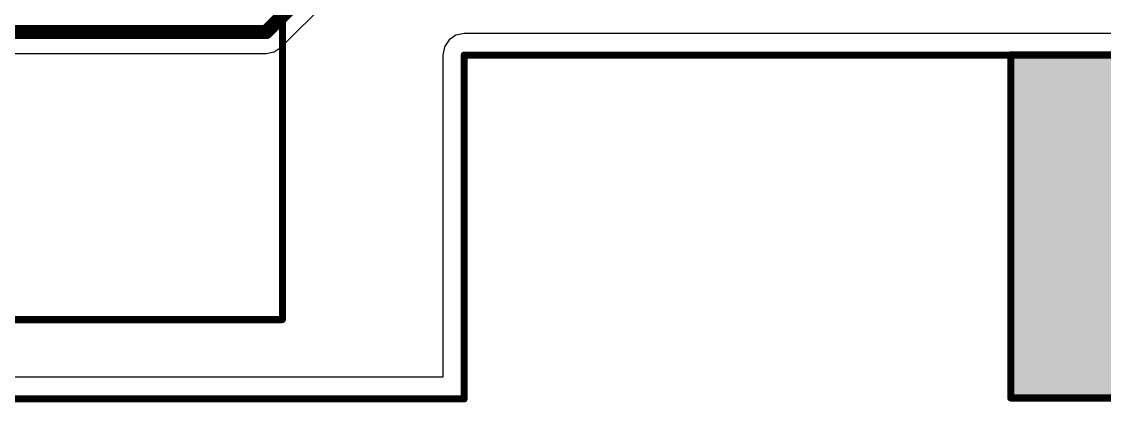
# Model space of a CAD drawing. Header units: inches. Extents: x 0 to 5032, y 0 to 5323.
# Drawn here: x 92.31 to 111.83, y -0.06 to 6.8 of the extents above; entities that cross this region are included whole.
import ezdxf

# ---------------------------------------------------------------- set-up
doc = ezdxf.new("R2010")
doc.units = ezdxf.units.IN
for name, color, linetype in [('Board Outline', 216, 'Continuous'), ('Bottom Layer', 5, 'Continuous'), ('Dimension', 6, 'Continuous'), ('Keep-Out Layer', 6, 'Continuous'), ('Layer 1', 16, 'Continuous'), ('Layer 2', 76, 'Continuous'), ('Top Layer', 1, 'Continuous'), ('Top Overlay', 2, 'Continuous')]:
    doc.layers.add(name, color=color, linetype=linetype)

# ---------------------------------------------------------------- blocks, each defined once
blk = doc.blocks.new('38_SMD_M______47')
at = {"layer": 'Keep-Out Layer'}
blk.add_hatch(color=6, dxfattribs=at).paths.add_polyline_path([(-9.042, 10.287), (9.042, 10.287), (9.042, 16.383), (-9.042, 16.383)])
at = {"layer": 'Top Overlay'}
for points in [[(9.091, 16.434, 0.127, 0.127, 0), (-9.096, 16.434, 0.127, 0.127, 0)], [(9.091, 16.434, 0.127, 0.127, 0), (9.091, 10.244, 0.127, 0.127, 0)], [(9.086, 10.244, 0.127, 0.127, 0), (-9.096, 10.244, 0.127, 0.127, 0)]]:
    blk.add_lwpolyline(points, format="xyseb", dxfattribs=at)
for points in [[(9.059, 16.434, 0.0635, 0.0635, 1), (9.123, 16.434, 0.0635, 0.0635, 1)], [(9.059, 16.434, 0.0635, 0.0635, 1), (9.123, 16.434, 0.0635, 0.0635, 1)], [(9.054, 10.244, 0.0635, 0.0635, 1), (9.118, 10.244, 0.0635, 0.0635, 1)], [(9.059, 10.244, 0.0635, 0.0635, 1), (9.123, 10.244, 0.0635, 0.0635, 1)]]:
    blk.add_lwpolyline(points, format="xyseb", close=True, dxfattribs=at)

msp = doc.modelspace()

# ---------------------------------------------------------------- linework, layer by layer
at = {"layer": 'Board Outline'}
for points in [[(100.293, 6.2, 0.127, 0.127, 0), (138.479, 6.2, 0.127, 0.127, 0)], [(100.293, 0, 0.127, 0.127, 0), (100.293, 6.2, 0.127, 0.127, 0)], [(0, 0, 0.127, 0.127, 0), (100.293, 0, 0.127, 0.127, 0)]]:
    msp.add_lwpolyline(points, format="xyseb", dxfattribs=at)
for points in [[(100.261, 6.2, 0.0635, 0.0635, 1), (100.324, 6.2, 0.0635, 0.0635, 1)], [(100.261, 6.2, 0.0635, 0.0635, 1), (100.324, 6.2, 0.0635, 0.0635, 1)], [(100.261, 0, 0.0635, 0.0635, 1), (100.324, 0, 0.0635, 0.0635, 1)], [(100.261, 0, 0.0635, 0.0635, 1), (100.324, 0, 0.0635, 0.0635, 1)]]:
    msp.add_lwpolyline(points, format="xyseb", close=True, dxfattribs=at)
at = {"layer": 'Bottom Layer'}
for p, q in [((100.018, 6.475), (99.934, 6.349)), ((100.144, 6.559), (100.018, 6.475)), ((100.293, 6.589), (100.144, 6.559)), ((138.479, 6.589), (100.293, 6.589)), ((99.934, 6.349), (99.904, 6.2)), ((99.904, 6.2), (99.904, 0.388)), ((99.904, 0.388), (81.613, 0.388))]:
    msp.add_line(p, q, dxfattribs=at)
at = {"layer": 'Dimension'}
for points in [[(97.015, 1.428, 0.127, 0.127, 0), (97.015, 56.688, 0.127, 0.127, 0)], [(12.495, 1.428, 0.127, 0.127, 0), (97.015, 1.428, 0.127, 0.127, 0)]]:
    msp.add_lwpolyline(points, format="xyseb", dxfattribs=at)
msp.add_lwpolyline([(96.983, 1.428, 0.0635, 0.0635, 1), (97.046, 1.428, 0.0635, 0.0635, 1)], format="xyseb", close=True, dxfattribs=at)
msp.add_lwpolyline([(96.983, 1.428, 0.0635, 0.0635, 1), (97.046, 1.428, 0.0635, 0.0635, 1)], format="xyseb", close=True, dxfattribs=at)
at = {"layer": 'Layer 1'}
for p, q in [((100.018, 6.475), (99.934, 6.349)), ((100.144, 6.559), (100.018, 6.475)), ((100.293, 6.589), (100.144, 6.559)), ((138.479, 6.589), (100.293, 6.589)), ((99.934, 6.349), (99.904, 6.2)), ((99.904, 6.2), (99.904, 0.388)), ((99.904, 0.388), (81.696, 0.388))]:
    msp.add_line(p, q, dxfattribs=at)
at = {"layer": 'Layer 2'}
for p, q in [((100.018, 6.475), (99.934, 6.349)), ((100.144, 6.559), (100.018, 6.475)), ((100.293, 6.589), (100.144, 6.559)), ((138.479, 6.589), (100.293, 6.589)), ((99.934, 6.349), (99.904, 6.2)), ((99.904, 6.2), (99.904, 0.388)), ((99.904, 0.388), (81.696, 0.388))]:
    msp.add_line(p, q, dxfattribs=at)
at = {"layer": 'Top Layer'}
for p, q in [((96.995, 6.339), (97.823, 7.167)), ((100.018, 6.475), (99.934, 6.349)), ((100.144, 6.559), (100.018, 6.475)), ((100.293, 6.589), (100.144, 6.559)), ((138.479, 6.589), (100.293, 6.589)), ((96.72, 6.225), (96.869, 6.255)), ((96.869, 6.255), (96.995, 6.339)), ((99.934, 6.349), (99.904, 6.2)), ((88.255, 6.225), (96.72, 6.225)), ((99.904, 6.2), (99.904, 0.388)), ((99.904, 0.388), (84.138, 0.388))]:
    msp.add_line(p, q, dxfattribs=at)
for points in [[(96.72, 6.613, 0.254, 0.254, 0), (97.548, 7.442, 0.254, 0.254, 0)], [(87.684, 6.613, 0.254, 0.254, 0), (96.72, 6.613, 0.254, 0.254, 0)]]:
    msp.add_lwpolyline(points, format="xyseb", dxfattribs=at)
msp.add_lwpolyline([(96.657, 6.613, 0.127, 0.127, 1), (96.784, 6.613, 0.127, 0.127, 1)], format="xyseb", close=True, dxfattribs=at)
msp.add_lwpolyline([(96.657, 6.613, 0.127, 0.127, 1), (96.784, 6.613, 0.127, 0.127, 1)], format="xyseb", close=True, dxfattribs=at)

# ---------------------------------------------------------------- block references
at = {"rotation": 180}
msp.add_blockref('38_SMD_M______47', (119.235, 16.449), dxfattribs=at)

doc.saveas('drawing.dxf')
